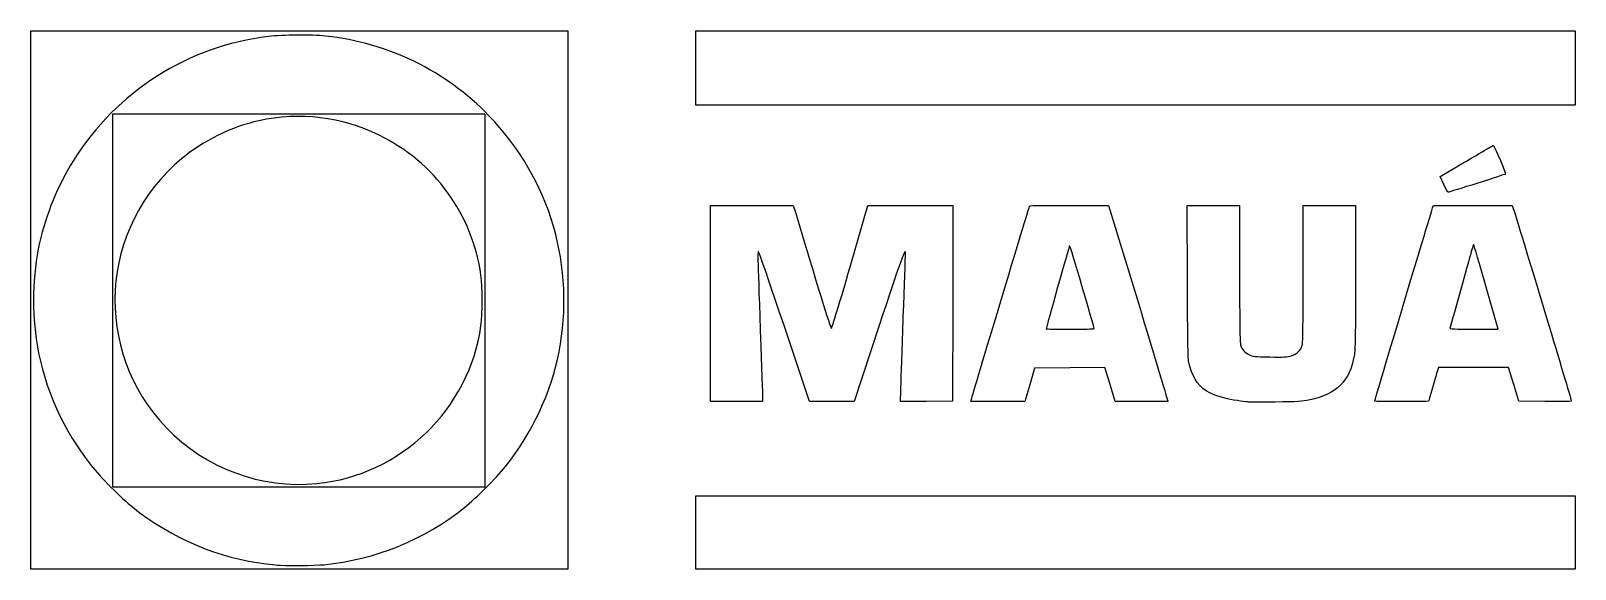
# Model space of a CAD drawing. Extents: x -65 to 65, y -23 to 23.
import ezdxf

# ---------------------------------------------------------------- set-up
doc = ezdxf.new("R2010")
doc.units = 0
doc.layers.add('Camada_1', color=7, linetype='CONTINUOUS')

msp = doc.modelspace()

# ---------------------------------------------------------------- linework, layer by layer
at = {"layer": 'Camada_1', "color": 7}
for points in [[(-64.999545, -0.00003), (-64.999545, 22.632569), (-42.403624, 22.632569), (-19.807709, 22.632569), (-19.807709, -0.00003), (-19.807709, -22.632634), (-42.403624, -22.632634), (-64.999545, -22.632634)], [(-9.023294, 19.51463), (-9.023294, 22.632569), (27.988524, 22.632569), (65.000335, 22.632569), (65.000335, 19.51463), (65.000335, 16.39668), (27.988524, 16.39668), (-9.023294, 16.39668)], [(-58.103384, -0.036709), (-58.103384, 15.663052), (-42.44031, 15.663052), (-26.777228, 15.663052), (-26.777228, -0.036709), (-26.777228, -15.736473), (-42.44031, -15.736473), (-58.103384, -15.736473)], [(53.941945, 9.721312)], [(24.503757, -2.402736)], [(-9.023294, -19.551371), (-9.023294, -16.470109), (27.988524, -16.470109), (65.000335, -16.470109), (65.000335, -19.551371), (65.000335, -22.632634), (27.988524, -22.632634), (-9.023294, -22.632634)], [(-40.338884, -22.264006)]]:
    msp.add_lwpolyline(points, close=True, dxfattribs=at)
for points in [[(53.941945, 9.721312), (53.64004, 10.382285), (54.863359, 11.104465)], [(-7.776121, -0.293487), (-7.776121, 7.959897), (-4.294822, 7.959897), (-0.813534, 7.959897), (-0.665391, 7.464697)], [(3.966691, 2.787776), (5.462773, 7.959897), (9.041145, 7.959897), (12.619527, 7.959897), (12.600893, -0.275145), (12.582285, -8.510176), (10.393609, -8.529569), (8.204935, -8.548962), (8.261865, -6.732121)], [(22.425382, 7.959882), (25.726975, 7.959882), (28.231833, -0.270532)], [(32.370827, 1.485576), (32.346978, 7.959897), (34.551212, 7.959897), (36.755458, 7.959897), (36.755458, 2.211822)], [(42.110576, 2.219214), (42.110809, 7.959897), (44.311706, 7.959897), (46.512606, 7.959897), (46.512606, 1.95371)], [(56.402075, 7.959885), (59.71313, 7.959885), (59.968649, 7.134546)], [(56.473758, -2.457702), (58.527204, -2.457702), (57.512618, 1.072038)], [(-5.599637, -8.546304), (-7.776086, -8.546304), (-7.776121, -0.293487)], [(6.383896, -2.237505), (4.300025, -8.546765), (2.425342, -8.545752), (0.550662, -8.544739), (-1.567385, -2.236272)], [(28.488092, -8.546851), (26.285433, -8.546851), (25.853117, -7.116142), (25.420807, -5.685446), (22.457008, -5.703902), (19.493208, -5.722358), (19.090362, -7.134596), (18.687531, -8.546851), (16.414356, -8.546851), (14.141187, -8.546851), (14.184522, -8.34511)], [(62.462575, -8.529696), (60.269397, -8.510202), (59.834776, -7.097962), (59.400169, -5.685724), (56.444334, -5.685724), (53.488508, -5.685724), (53.343142, -6.180925)], [(37.415556, -8.577226), (37.415715, -8.577644)], [(48.126767, -8.513123), (48.126767, -8.513394)], [(-40.925334, -15.43994), (-40.92579, -15.43994)]]:
    msp.add_lwpolyline(points, dxfattribs=at)
for points in [[(-45.008028, 22.158382), (-51.772917, 21.355076), (-57.760931, 17.551505), (-61.412727, 11.738154)], [(-40.202724, 22.198674), (-41.333543, 22.323431), (-43.791491, 22.30279), (-45.008028, 22.158382)], [(-26.433955, 15.495102), (-30.103255, 19.286724), (-34.877581, 21.611195), (-40.202724, 22.198674)], [(-35.690411, 13.870592), (-38.846387, 15.41249), (-42.350691, 15.829271), (-45.814554, 15.074711)], [(-45.814554, 15.074711), (-48.04431, 14.588987), (-50.531484, 13.367685), (-52.299837, 11.890183)], [(-21.029261, 6.300559), (-21.988178, 9.600803), (-23.935097, 12.912939), (-26.433955, 15.495102)], [(-27.10699, 2.076416), (-27.836711, 7.209965), (-31.025394, 11.591422), (-35.690411, 13.870592)], [(54.863359, 11.104465), (57.791535, 12.833081), (58.123957, 13.026235), (58.136557, 13.006318)], [(58.136557, 13.006318), (58.287285, 12.768001), (59.183969, 10.625997), (59.14686, 10.592933)], [(-61.412727, 11.738154), (-62.722609, 9.652928), (-63.732587, 7.200069), (-64.267345, 4.805314)], [(-52.299837, 11.890183), (-59.258052, 6.07642), (-59.848373, -4.234071), (-53.595482, -10.739353)], [(59.14686, 10.592933), (59.094003, 10.545881), (54.392028, 9.060349), (54.295856, 9.060349)], [(54.295856, 9.060349), (54.267266, 9.060349), (54.107991, 9.357785), (53.941945, 9.721312)], [(14.184522, -8.34511), (14.250984, -8.035675), (19.051667, 7.887779), (19.090058, 7.926175)], [(19.090058, 7.926175), (19.108615, 7.944707), (20.6095, 7.959882), (22.425382, 7.959882)], [(48.126767, -8.513394), (48.126767, -8.447626), (53.03403, 7.902909), (53.062235, 7.931115)], [(53.062235, 7.931115), (53.078084, 7.946988), (54.580994, 7.959885), (56.402075, 7.959885)], [(-0.665391, 7.464697), (1.170508, 1.327677), (2.321117, -2.384343), (2.387511, -2.384343)], [(59.968649, 7.134546), (61.237755, 3.035432), (64.713559, -8.491295), (64.688172, -8.516683)], [(-25.050923, -14.013809), (-20.443933, -8.243586), (-18.968626, -0.791439), (-21.029261, 6.300559)], [(-64.267345, 4.805314), (-64.862515, 2.140051), (-64.940275, -1.064971), (-64.475592, -3.778198)], [(-3.754596, 4.072183), (-3.828684, 4.072183), (-3.818716, 3.687929), (-3.548726, -3.886499)], [(-1.567385, -2.236272), (-2.732321, 1.233378), (-3.716557, 4.072183), (-3.754596, 4.072183)], [(8.623901, 4.0534), (8.525314, 4.17002), (8.179, 3.197435), (6.383896, -2.237505)], [(8.47913, -0.440108), (8.567277, 2.021236), (8.632427, 4.043306), (8.623901, 4.0534)], [(22.442053, 4.565358), (22.396386, 4.480181), (20.468778, -2.345117), (20.468778, -2.421714)], [(24.503757, -2.402746), (24.503757, -2.200542), (22.480603, 4.63724), (22.442053, 4.565358)], [(56.464221, 4.635602), (56.424967, 4.674853), (56.463208, 4.806201), (55.348937, 0.806964)], [(57.512618, 1.072038), (56.954598, 3.013401), (56.482824, 4.617002), (56.464221, 4.635602)], [(2.387511, -2.384343), (2.434471, -2.384343), (3.121228, -0.135129), (3.966691, 2.787776)], [(-27.111319, -2.169567), (-26.965159, -1.121666), (-26.963174, 1.061415), (-27.10699, 2.076416)], [(32.555772, -5.561993), (32.396359, -4.994672), (32.39444, -4.921688), (32.370827, 1.485576)], [(36.755458, 2.211822), (36.755458, -1.935491), (36.779029, -3.605703), (36.84003, -3.785634)], [(42.033195, -3.798591), (42.083885, -3.616144), (42.110313, -1.560306), (42.110576, 2.219214)], [(46.512606, 1.95371), (46.512606, -3.059515), (46.494403, -4.156953), (46.402406, -4.684415)], [(55.348937, 0.806964), (54.876744, -0.887732), (54.47464, -2.315562), (54.455358, -2.365999)], [(8.261865, -6.732121), (8.293233, -5.732852), (8.390964, -2.901453), (8.47913, -0.440108)], [(28.231833, -0.270532), (29.6095, -4.797248), (30.726344, -8.511273), (30.713706, -8.523913)], [(-40.92579, -15.43994), (-33.857937, -14.728784), (-28.090264, -9.188274), (-27.111319, -2.169567)], [(20.468778, -2.421714), (20.468778, -2.441486), (21.376651, -2.457674), (22.486269, -2.457674)], [(22.486269, -2.457674), (23.59589, -2.457674), (24.503757, -2.43299), (24.503757, -2.402736)], [(54.455358, -2.365999), (54.427811, -2.438008), (54.86122, -2.457702), (56.473758, -2.457702)], [(-64.475592, -3.778198), (-63.844498, -7.463089), (-62.283435, -10.939833), (-59.920046, -13.924194)], [(-3.548726, -3.886499), (-3.458159, -6.427862), (-3.392852, -8.515961), (-3.403621, -8.526734)], [(36.84003, -3.785634), (36.976433, -4.187799), (37.173563, -4.414614), (37.544614, -4.596327)], [(41.104431, -4.703132), (41.57117, -4.567448), (41.911808, -4.235691), (42.033195, -3.798591)], [(37.544614, -4.596327), (37.864236, -4.752849), (38.00687, -4.768915), (39.296477, -4.793655)], [(39.296477, -4.793655), (40.426787, -4.815326), (40.779121, -4.797984), (41.104431, -4.703132)], [(46.402406, -4.684415), (46.029355, -6.823708), (44.941788, -7.904462), (42.659818, -8.403597)], [(34.251512, -7.808395), (33.374871, -7.365866), (32.877513, -6.706999), (32.555772, -5.561993)], [(53.343142, -6.180925), (53.263166, -6.45328), (53.080909, -7.085346), (52.938066, -7.585514)], [(52.938066, -7.585514), (52.795232, -8.085681), (52.666667, -8.506609), (52.652371, -8.520896)], [(-3.403621, -8.526734), (-3.414356, -8.537468), (-4.402589, -8.546304), (-5.599637, -8.546304)], [(30.713706, -8.523913), (30.701047, -8.536572), (29.699548, -8.546851), (28.488092, -8.546851)], [(36.572039, -8.465355), (35.756815, -8.364224), (34.836423, -8.103662), (34.251512, -7.808395)], [(37.415715, -8.577644), (37.314837, -8.560909), (36.935184, -8.510404), (36.572039, -8.465355)], [(39.763185, -8.58591), (38.572859, -8.598037), (37.516426, -8.594593), (37.415556, -8.577226)], [(42.659818, -8.403597), (42.016967, -8.544215), (41.662749, -8.566502), (39.763185, -8.58591)], [(52.652371, -8.520896), (52.613552, -8.559717), (48.126767, -8.552352), (48.126767, -8.513123)], [(64.688172, -8.516683), (64.670298, -8.534557), (63.668826, -8.540329), (62.462575, -8.529696)], [(-53.595482, -10.739353), (-50.303674, -14.164027), (-45.59741, -15.910031), (-40.925334, -15.43994)], [(-59.920046, -13.924194), (-59.178586, -14.86048), (-57.336901, -16.707263), (-56.41603, -17.437917)], [(-28.491166, -17.441147), (-27.499962, -16.652014), (-25.824988, -14.983313), (-25.050923, -14.013809)], [(-56.41603, -17.437917), (-53.09474, -20.07316), (-49.169989, -21.733529), (-45.191439, -22.186483)], [(-40.338884, -22.264102), (-35.970156, -21.832442), (-31.952669, -20.197008), (-28.491166, -17.441147)], [(-45.191439, -22.186483), (-44.808105, -22.230154), (-44.395438, -22.277376), (-44.274387, -22.291492)], [(-44.274387, -22.291492), (-43.756371, -22.351889), (-41.035754, -22.332908), (-40.338884, -22.264006)]]:
    msp.add_open_spline(points, degree=3, dxfattribs=at)

doc.saveas('drawing.dxf')
